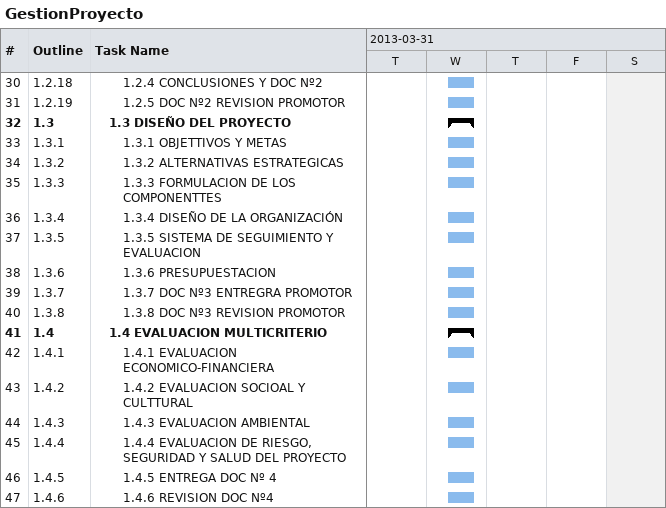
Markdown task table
GestionProyecto

| ID | WBS | Task | Start | Finish |
|---|---|---|---|---|
| 30 | 1.2.18 | 1.2.4 CONCLUSIONES Y DOC Nº2 | 2013-04-03 | 2013-04-03 |
| 31 | 1.2.19 | 1.2.5 DOC Nº2 REVISION PROMOTOR | 2013-04-03 | 2013-04-03 |
| 32 | 1.3 | **1.3 DISEÑO DEL PROYECTO** | 2013-04-03 | 2013-04-03 |
| 33 | 1.3.1 | 1.3.1 OBJETTIVOS Y METAS | 2013-04-03 | 2013-04-03 |
| 34 | 1.3.2 | 1.3.2 ALTERNATIVAS ESTRATEGICAS | 2013-04-03 | 2013-04-03 |
| 35 | 1.3.3 | 1.3.3 FORMULACION DE LOS COMPONENTTES | 2013-04-03 | 2013-04-03 |
| 36 | 1.3.4 | 1.3.4 DISEÑO DE LA ORGANIZACIÓN | 2013-04-03 | 2013-04-03 |
| 37 | 1.3.5 | 1.3.5 SISTEMA DE SEGUIMIENTO Y EVALUACION | 2013-04-03 | 2013-04-03 |
| 38 | 1.3.6 | 1.3.6 PRESUPUESTACION | 2013-04-03 | 2013-04-03 |
| 39 | 1.3.7 | 1.3.7 DOC Nº3 ENTREGRA PROMOTOR | 2013-04-03 | 2013-04-03 |
| 40 | 1.3.8 | 1.3.8 DOC Nº3 REVISION PROMOTOR | 2013-04-03 | 2013-04-03 |
| 41 | 1.4 | **1.4 EVALUACION MULTICRITERIO** | 2013-04-03 | 2013-04-03 |
| 42 | 1.4.1 | 1.4.1 EVALUACION ECONOMICO-FINANCIERA | 2013-04-03 | 2013-04-03 |
| 43 | 1.4.2 | 1.4.2 EVALUACION SOCIOAL Y CULTTURAL | 2013-04-03 | 2013-04-03 |
| 44 | 1.4.3 | 1.4.3 EVALUACION AMBIENTAL | 2013-04-03 | 2013-04-03 |
| 45 | 1.4.4 | 1.4.4 EVALUACION DE RIESGO, SEGURIDAD Y SALUD DEL PROYECTO | 2013-04-03 | 2013-04-03 |
| 46 | 1.4.5 | 1.4.5 ENTREGA DOC Nº 4 | 2013-04-03 | 2013-04-03 |
| 47 | 1.4.6 | 1.4.6 REVISION DOC Nº4 | 2013-04-03 | 2013-04-03 |
